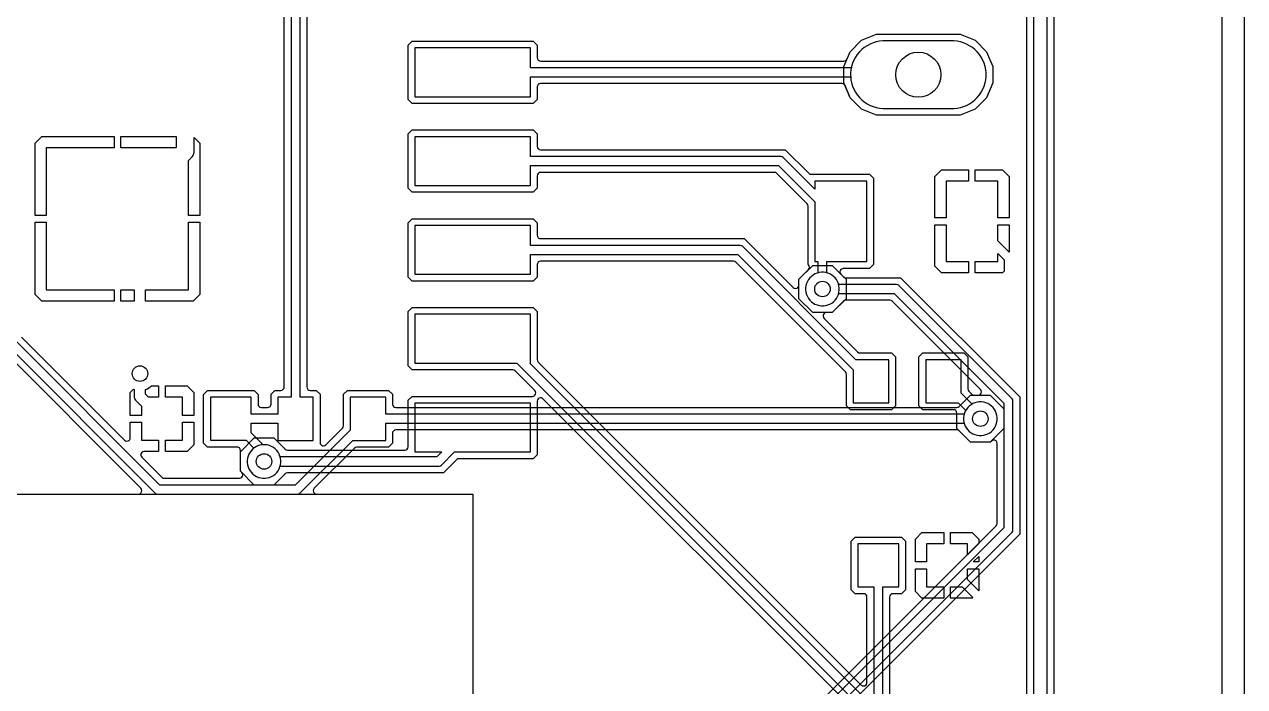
# Model space of a CAD drawing. Header units: millimetres. Extents: x 0 to 52.1, y 0 to 54.3.
# Drawn here: x 24.58 to 52.05, y 21.78 to 36.69 of the extents above; entities that cross this region are included whole.
import ezdxf

# ---------------------------------------------------------------- set-up
doc = ezdxf.new("R2010")
doc.units = ezdxf.units.MM

msp = doc.modelspace()

# ---------------------------------------------------------------- linework, layer by layer
at = {"layer": '16_copper'}
for points in [[(51.496, 0.514), (51.521, 0.531), (51.537, 0.557), (51.542, 0.584), (51.542, 53.696), (51.536, 53.726), (51.519, 53.751), (51.493, 53.767), (51.466, 53.772), (0.584, 53.772), (0.554, 53.766), (0.529, 53.749), (0.513, 53.723), (0.508, 53.696), (0.508, 0.584), (0.514, 0.554), (0.531, 0.529), (0.557, 0.513), (0.584, 0.508), (51.466, 0.508)], [(43.76, 34.646), (43.424, 34.785), (43.167, 35.042), (43.028, 35.378), (43.028, 35.742), (43.167, 36.078), (43.424, 36.335), (43.76, 36.474), (45.648, 36.474), (45.984, 36.335), (46.241, 36.078), (46.38, 35.742), (46.38, 35.378), (46.241, 35.042), (45.984, 34.785), (45.648, 34.646)], [(45.578, 34.805), (45.651, 34.82), (45.723, 34.842), (45.792, 34.87), (45.858, 34.906), (45.92, 34.947), (45.978, 34.995), (46.031, 35.048), (46.079, 35.106), (46.12, 35.168), (46.156, 35.234), (46.184, 35.303), (46.206, 35.375), (46.221, 35.448), (46.228, 35.523), (46.228, 35.597), (46.221, 35.672), (46.206, 35.745), (46.184, 35.817), (46.156, 35.886), (46.12, 35.952), (46.079, 36.014), (46.031, 36.072), (45.978, 36.125), (45.92, 36.173), (45.858, 36.214), (45.792, 36.25), (45.723, 36.278), (45.651, 36.3), (45.578, 36.315), (45.503, 36.322), (43.905, 36.322), (43.83, 36.315), (43.757, 36.3), (43.685, 36.278), (43.616, 36.25), (43.55, 36.214), (43.488, 36.173), (43.43, 36.125), (43.377, 36.072), (43.329, 36.014), (43.288, 35.952), (43.252, 35.886), (43.224, 35.817), (43.202, 35.745), (43.187, 35.672), (43.18, 35.597), (43.18, 35.523), (43.187, 35.448), (43.202, 35.375), (43.224, 35.303), (43.252, 35.234), (43.288, 35.168), (43.329, 35.106), (43.377, 35.048), (43.43, 34.995), (43.488, 34.947), (43.55, 34.906), (43.616, 34.87), (43.685, 34.842), (43.757, 34.82), (43.83, 34.805), (43.905, 34.798), (45.503, 34.798)], [(27.215, 27.889), (26.961, 27.889), (26.961, 28.403), (27.036, 28.478), (27.051, 28.472), (27.051, 28.298), (27.056, 28.273), (27.065, 28.25), (27.079, 28.229), (27.215, 28.094)], [(27.37, 28.298), (27.305, 28.363), (27.305, 28.472), (27.346, 28.489), (27.389, 28.514), (27.428, 28.544), (27.436, 28.552), (27.599, 28.552), (27.599, 28.298)], [(28.136, 27.889), (28.136, 28.298), (27.751, 28.298), (27.751, 28.552), (28.241, 28.552), (28.39, 28.403), (28.39, 27.889)], [(27.751, 27.074), (27.751, 27.328), (28.136, 27.328), (28.136, 27.737), (28.39, 27.737), (28.39, 27.223), (28.241, 27.074)]]:
    msp.add_lwpolyline(points, close=True, dxfattribs=at)
for points in [[(24.512, 29.649), (26.831, 27.331), (26.856, 27.314), (26.886, 27.309), (26.915, 27.315), (26.94, 27.333), (26.956, 27.359), (26.961, 27.385), (26.961, 27.737), (27.215, 27.737), (27.215, 27.328), (27.599, 27.328), (27.599, 27.074), (27.272, 27.074), (27.242, 27.068), (27.217, 27.051), (27.201, 27.025), (27.196, 26.995), (27.203, 26.966), (27.218, 26.944), (27.667, 26.494), (27.693, 26.477), (27.721, 26.472), (29.416, 26.472), (29.446, 26.478), (29.471, 26.495), (29.487, 26.521), (29.492, 26.55), (29.485, 26.58), (29.47, 26.602), (29.441, 26.63), (29.441, 27.099), (29.435, 27.129), (29.418, 27.154), (29.393, 27.17), (29.365, 27.175), (28.701, 27.175), (28.612, 27.265), (28.612, 28.361), (28.701, 28.451), (29.748, 28.451), (29.837, 28.361), (29.837, 28.143), (29.843, 28.113), (29.86, 28.088), (29.886, 28.072), (29.913, 28.067), (30.053, 28.067), (30.083, 28.073), (30.108, 28.09), (30.124, 28.116), (30.129, 28.143), (30.129, 28.363), (30.218, 28.452), (30.351, 28.452), (30.38, 28.458), (30.405, 28.476), (30.422, 28.501), (30.427, 28.529), (30.427, 42.948)], [(30.579, 42.856), (30.579, 28.3), (30.281, 28.3), (30.281, 27.915), (29.685, 27.915), (29.685, 28.298), (28.764, 28.298), (28.764, 27.328), (29.566, 27.328), (29.743, 27.151), (29.722, 27.135), (29.687, 27.1), (29.657, 27.061), (29.632, 27.018), (29.613, 26.972), (29.6, 26.924), (29.594, 26.875), (29.594, 26.825), (29.6, 26.776), (29.613, 26.728), (29.632, 26.682), (29.657, 26.64), (29.687, 26.6), (29.722, 26.565), (29.761, 26.535), (29.804, 26.51), (29.85, 26.491), (29.898, 26.478), (29.947, 26.472), (29.997, 26.472), (30.046, 26.478), (30.094, 26.491), (30.14, 26.51), (30.183, 26.535), (30.222, 26.565), (30.257, 26.6), (30.287, 26.64), (30.312, 26.682), (30.331, 26.728), (30.344, 26.776), (30.35, 26.825), (30.35, 26.875), (30.344, 26.924), (30.331, 26.972), (30.312, 27.018), (30.287, 27.061), (30.257, 27.1), (30.222, 27.135), (30.183, 27.165), (30.14, 27.19), (30.094, 27.209), (30.046, 27.222), (29.997, 27.228), (29.953, 27.228), (29.685, 27.496), (29.685, 27.711), (30.281, 27.711), (30.281, 27.326), (31.08, 27.326), (31.08, 28.3), (30.782, 28.3), (30.782, 42.8)], [(30.935, 42.706), (30.935, 28.529), (30.941, 28.499), (30.958, 28.474), (30.984, 28.457), (31.011, 28.452), (31.143, 28.452), (31.233, 28.363), (31.233, 27.278), (31.239, 27.248), (31.256, 27.223), (31.281, 27.206), (31.311, 27.201), (31.341, 27.208), (31.363, 27.224), (31.737, 27.598), (31.754, 27.623), (31.759, 27.652), (31.759, 28.363), (31.849, 28.452), (32.774, 28.452), (32.863, 28.363), (32.863, 28.143), (32.869, 28.113), (32.886, 28.088), (32.912, 28.072), (32.939, 28.067), (45.573, 28.067), (45.603, 28.073), (45.627, 28.089), (45.881, 28.344), (46.048, 28.344), (46.078, 28.35), (46.103, 28.367), (46.119, 28.392), (46.124, 28.422), (46.117, 28.452), (46.102, 28.474), (44.118, 30.458), (44.093, 30.474), (44.064, 30.48), (43.073, 30.48), (43.043, 30.474), (43.019, 30.458), (42.765, 30.203), (42.325, 30.203), (42.014, 30.514), (42.014, 30.954), (42.325, 31.265), (42.765, 31.265), (43.019, 31.01), (43.044, 30.994), (43.073, 30.988), (44.306, 30.988), (46.987, 28.307), (46.987, 25.212), (39.222, 17.446)], [(39.047, 17.487), (46.815, 25.255), (46.828, 25.278), (46.835, 25.304), (46.835, 28.215), (46.828, 28.241), (46.815, 28.264), (44.263, 30.815), (44.24, 30.829), (44.214, 30.836), (42.909, 30.836), (42.904, 30.856), (42.885, 30.902), (42.86, 30.945), (42.83, 30.984), (42.795, 31.019), (42.756, 31.049), (42.713, 31.074), (42.667, 31.093), (42.619, 31.106), (42.57, 31.112), (42.52, 31.112), (42.471, 31.106), (42.423, 31.093), (42.377, 31.074), (42.334, 31.049), (42.295, 31.019), (42.26, 30.984), (42.23, 30.945), (42.205, 30.902), (42.186, 30.856), (42.173, 30.808), (42.167, 30.759), (42.167, 30.709), (42.173, 30.66), (42.186, 30.612), (42.205, 30.566), (42.23, 30.523), (42.26, 30.484), (42.295, 30.449), (42.334, 30.419), (42.377, 30.394), (42.423, 30.375), (42.471, 30.362), (42.52, 30.356), (42.57, 30.356), (42.619, 30.362), (42.667, 30.375), (42.713, 30.394), (42.756, 30.419), (42.795, 30.449), (42.83, 30.484), (42.86, 30.523), (42.885, 30.566), (42.904, 30.612), (42.909, 30.632), (44.159, 30.632), (46.632, 28.16), (46.632, 25.359), (38.821, 17.548)], [(18.967, 26.116), (27.143, 26.116), (27.173, 26.122), (27.198, 26.139), (27.214, 26.165), (27.219, 26.195), (27.212, 26.224), (27.197, 26.246), (23.982, 29.461)], [(24.155, 29.504), (27.522, 26.137), (27.545, 26.123), (27.571, 26.116), (30.729, 26.116), (30.755, 26.123), (30.778, 26.137), (31.968, 27.326), (32.711, 27.326), (32.711, 27.711), (45.737, 27.711), (45.742, 27.691), (45.761, 27.645), (45.786, 27.602), (45.816, 27.563), (45.851, 27.528), (45.89, 27.498), (45.933, 27.473), (45.979, 27.454), (46.027, 27.441), (46.076, 27.435), (46.126, 27.435), (46.175, 27.441), (46.223, 27.454), (46.269, 27.473), (46.312, 27.498), (46.351, 27.528), (46.386, 27.563), (46.416, 27.602), (46.441, 27.645), (46.46, 27.691), (46.473, 27.739), (46.479, 27.788), (46.479, 27.838), (46.473, 27.887), (46.46, 27.935), (46.441, 27.981), (46.416, 28.024), (46.386, 28.063), (46.351, 28.098), (46.312, 28.128), (46.269, 28.153), (46.223, 28.172), (46.175, 28.185), (46.126, 28.191), (46.076, 28.191), (46.027, 28.185), (45.979, 28.172), (45.933, 28.153), (45.89, 28.128), (45.851, 28.098), (45.816, 28.063), (45.786, 28.024), (45.761, 27.981), (45.742, 27.935), (45.737, 27.915), (32.711, 27.915), (32.711, 28.3), (31.912, 28.3), (31.912, 27.557), (30.674, 26.319), (27.627, 26.319), (24.338, 29.609)], [(38.78, 17.723), (46.457, 25.4), (46.474, 25.425), (46.479, 25.454), (46.479, 27.257), (46.473, 27.287), (46.456, 27.312), (46.43, 27.328), (46.401, 27.333), (46.371, 27.326), (46.349, 27.311), (46.321, 27.282), (45.881, 27.282), (45.627, 27.537), (45.602, 27.553), (45.573, 27.559), (32.939, 27.559), (32.909, 27.553), (32.884, 27.536), (32.868, 27.51), (32.863, 27.483), (32.863, 27.263), (32.774, 27.174), (32.063, 27.174), (32.033, 27.168), (32.009, 27.151), (31.104, 26.246), (31.087, 26.221), (31.081, 26.191), (31.088, 26.162), (31.106, 26.137), (31.131, 26.121), (31.158, 26.116), (34.666, 26.116), (34.67, 26.116), (34.67, 26.116), (34.671, 26.11), (34.671, 19.119)]]:
    msp.add_lwpolyline(points, dxfattribs=at)
at = {"layer": '1_copper'}
for points in [[(51.496, 0.514), (51.521, 0.531), (51.537, 0.557), (51.542, 0.584), (51.542, 53.696), (51.536, 53.726), (51.519, 53.751), (51.493, 53.767), (51.466, 53.772), (0.584, 53.772), (0.554, 53.766), (0.529, 53.749), (0.513, 53.723), (0.508, 53.696), (0.508, 0.584), (0.514, 0.554), (0.531, 0.529), (0.557, 0.513), (0.584, 0.508), (51.466, 0.508)], [(43.76, 34.646), (43.424, 34.785), (43.167, 35.042), (43.054, 35.314), (43.037, 35.339), (43.012, 35.356), (42.984, 35.361), (36.199, 35.361), (36.169, 35.355), (36.144, 35.338), (36.128, 35.312), (36.122, 35.285), (36.122, 35.002), (36.033, 34.913), (33.307, 34.913), (33.218, 35.002), (33.218, 36.228), (33.307, 36.317), (36.033, 36.317), (36.122, 36.228), (36.122, 35.945), (36.128, 35.915), (36.146, 35.89), (36.171, 35.874), (36.199, 35.869), (43.029, 35.869), (43.059, 35.875), (43.084, 35.892), (43.1, 35.916), (43.167, 36.078), (43.424, 36.335), (43.76, 36.474), (45.648, 36.474), (45.984, 36.335), (46.241, 36.078), (46.38, 35.742), (46.38, 35.378), (46.241, 35.042), (45.984, 34.785), (45.648, 34.646)], [(45.578, 34.805), (45.651, 34.82), (45.723, 34.842), (45.792, 34.87), (45.858, 34.906), (45.92, 34.947), (45.978, 34.995), (46.031, 35.048), (46.079, 35.106), (46.12, 35.168), (46.156, 35.234), (46.184, 35.303), (46.206, 35.375), (46.221, 35.448), (46.228, 35.523), (46.228, 35.597), (46.221, 35.672), (46.206, 35.745), (46.184, 35.817), (46.156, 35.886), (46.12, 35.952), (46.079, 36.014), (46.031, 36.072), (45.978, 36.125), (45.92, 36.173), (45.858, 36.214), (45.792, 36.25), (45.723, 36.278), (45.651, 36.3), (45.578, 36.315), (45.503, 36.322), (43.905, 36.322), (43.83, 36.315), (43.757, 36.3), (43.685, 36.278), (43.616, 36.25), (43.55, 36.214), (43.488, 36.173), (43.43, 36.125), (43.377, 36.072), (43.329, 36.014), (43.288, 35.952), (43.252, 35.886), (43.224, 35.817), (43.202, 35.745), (43.196, 35.717), (35.97, 35.717), (35.97, 36.165), (33.37, 36.165), (33.37, 35.065), (35.97, 35.065), (35.97, 35.513), (43.181, 35.513), (43.187, 35.448), (43.202, 35.375), (43.224, 35.303), (43.252, 35.234), (43.288, 35.168), (43.329, 35.106), (43.377, 35.048), (43.43, 34.995), (43.488, 34.947), (43.55, 34.906), (43.616, 34.87), (43.685, 34.842), (43.757, 34.82), (43.83, 34.805), (43.905, 34.798), (45.503, 34.798)], [(24.816, 32.391), (24.816, 34.02), (24.965, 34.169), (26.594, 34.169), (26.594, 33.915), (25.07, 33.915), (25.07, 32.391)], [(26.746, 33.915), (26.746, 34.169), (27.991, 34.169), (27.991, 33.923), (27.983, 33.915)], [(28.374, 33.743), (28.389, 33.78), (28.397, 33.819), (28.397, 34.147), (28.524, 34.02), (28.524, 32.391), (28.27, 32.391), (28.27, 33.628), (28.352, 33.709)], [(43.177, 28.016), (43.087, 28.105), (43.087, 28.816), (43.081, 28.846), (43.065, 28.87), (40.597, 31.339), (40.571, 31.355), (40.543, 31.361), (36.199, 31.361), (36.169, 31.355), (36.144, 31.338), (36.128, 31.312), (36.122, 31.285), (36.122, 31.002), (36.033, 30.913), (33.307, 30.913), (33.218, 31.002), (33.218, 32.228), (33.307, 32.317), (36.033, 32.317), (36.122, 32.228), (36.122, 31.945), (36.128, 31.915), (36.146, 31.89), (36.171, 31.874), (36.199, 31.869), (40.785, 31.869), (41.884, 30.769), (41.91, 30.753), (41.939, 30.747), (41.969, 30.754), (41.994, 30.771), (42.01, 30.797), (42.014, 30.823), (42.014, 30.954), (42.232, 31.171), (42.249, 31.197), (42.254, 31.226), (42.248, 31.256), (42.232, 31.279), (42.224, 31.287), (42.224, 32.602), (42.218, 32.632), (42.201, 32.656), (41.519, 33.339), (41.493, 33.355), (41.465, 33.361), (36.199, 33.361), (36.169, 33.355), (36.144, 33.338), (36.128, 33.312), (36.122, 33.285), (36.122, 33.002), (36.033, 32.913), (33.307, 32.913), (33.218, 33.002), (33.218, 34.228), (33.307, 34.317), (36.033, 34.317), (36.122, 34.228), (36.122, 33.945), (36.128, 33.915), (36.146, 33.89), (36.171, 33.874), (36.199, 33.869), (41.707, 33.869), (42.235, 33.34), (42.261, 33.324), (42.289, 33.318), (43.604, 33.318), (43.693, 33.229), (43.693, 31.287), (43.604, 31.198), (43.015, 31.198), (42.986, 31.192), (42.961, 31.175), (42.944, 31.149), (42.939, 31.119), (42.946, 31.09), (42.962, 31.068), (43.076, 30.954), (43.076, 30.514), (42.765, 30.203), (42.634, 30.203), (42.605, 30.197), (42.58, 30.18), (42.563, 30.155), (42.558, 30.125), (42.565, 30.095), (42.58, 30.073), (43.337, 29.317), (43.362, 29.3), (43.391, 29.295), (44.102, 29.295), (44.191, 29.205), (44.191, 28.105), (44.102, 28.016)], [(35.97, 34.165), (33.37, 34.165), (33.37, 33.065), (35.97, 33.065), (35.97, 33.513), (41.559, 33.513), (42.376, 32.697), (42.376, 31.35), (42.443, 31.35), (42.443, 31.098), (42.423, 31.093), (42.377, 31.074), (42.334, 31.049), (42.295, 31.019), (42.26, 30.984), (42.23, 30.945), (42.205, 30.902), (42.186, 30.856), (42.173, 30.808), (42.167, 30.759), (42.167, 30.709), (42.173, 30.66), (42.186, 30.612), (42.205, 30.566), (42.23, 30.523), (42.26, 30.484), (42.295, 30.449), (42.334, 30.419), (42.377, 30.394), (42.423, 30.375), (42.471, 30.362), (42.52, 30.356), (42.57, 30.356), (42.619, 30.362), (42.667, 30.375), (42.713, 30.394), (42.756, 30.419), (42.795, 30.449), (42.83, 30.484), (42.86, 30.523), (42.885, 30.566), (42.904, 30.612), (42.917, 30.66), (42.923, 30.709), (42.923, 30.759), (42.917, 30.808), (42.904, 30.856), (42.885, 30.902), (42.86, 30.945), (42.83, 30.984), (42.795, 31.019), (42.756, 31.049), (42.713, 31.074), (42.667, 31.093), (42.647, 31.098), (42.647, 31.35), (43.541, 31.35), (43.541, 33.166), (42.376, 33.166), (42.376, 32.984), (41.664, 33.696), (41.641, 33.71), (41.615, 33.717), (35.97, 33.717)], [(45.073, 32.334), (45.073, 33.271), (45.222, 33.42), (45.833, 33.42), (45.833, 33.166), (45.327, 33.166), (45.327, 32.334)], [(46.492, 32.334), (46.492, 33.166), (45.985, 33.166), (45.985, 33.42), (46.597, 33.42), (46.746, 33.271), (46.746, 32.334)], [(24.965, 30.461), (24.816, 30.61), (24.816, 32.239), (25.07, 32.239), (25.07, 30.715), (26.594, 30.715), (26.594, 30.461)], [(27.305, 30.461), (27.305, 30.715), (28.27, 30.715), (28.27, 32.239), (28.524, 32.239), (28.524, 30.61), (28.375, 30.461)], [(40.719, 31.71), (40.693, 31.717), (35.97, 31.717), (35.97, 32.165), (33.37, 32.165), (33.37, 31.065), (35.97, 31.065), (35.97, 31.513), (40.637, 31.513), (43.24, 28.911), (43.24, 28.168), (44.038, 28.168), (44.038, 29.142), (43.296, 29.142), (40.742, 31.696)], [(45.222, 31.096), (45.073, 31.245), (45.073, 32.182), (45.327, 32.182), (45.327, 31.35), (45.833, 31.35), (45.833, 31.096)], [(46.492, 31.819), (46.492, 32.182), (46.746, 32.182), (46.746, 31.565)], [(45.985, 31.096), (45.985, 31.35), (46.492, 31.35), (46.492, 31.532), (46.634, 31.389), (46.634, 31.134), (46.597, 31.096)], [(26.746, 30.461), (26.746, 30.715), (27.051, 30.715), (27.051, 30.461)], [(45.881, 27.282), (45.57, 27.593), (45.57, 27.94), (45.564, 27.97), (45.547, 27.995), (45.522, 28.011), (45.494, 28.016), (44.807, 28.016), (44.718, 28.105), (44.718, 29.205), (44.807, 29.295), (45.732, 29.295), (45.821, 29.205), (45.821, 28.483), (45.827, 28.454), (45.844, 28.43), (45.907, 28.366), (45.933, 28.349), (45.961, 28.344), (46.321, 28.344), (46.632, 28.033), (46.632, 27.593), (46.321, 27.282)], [(46.175, 27.441), (46.223, 27.454), (46.269, 27.473), (46.312, 27.498), (46.351, 27.528), (46.386, 27.563), (46.416, 27.602), (46.441, 27.645), (46.46, 27.691), (46.473, 27.739), (46.479, 27.788), (46.479, 27.838), (46.473, 27.887), (46.46, 27.935), (46.441, 27.981), (46.416, 28.024), (46.386, 28.063), (46.351, 28.098), (46.312, 28.128), (46.269, 28.153), (46.223, 28.172), (46.175, 28.185), (46.126, 28.191), (46.076, 28.191), (46.027, 28.185), (45.979, 28.172), (45.933, 28.153), (45.915, 28.142), (45.669, 28.389), (45.669, 29.142), (44.87, 29.142), (44.87, 28.168), (45.602, 28.168), (45.772, 27.999), (45.761, 27.981), (45.742, 27.935), (45.729, 27.887), (45.723, 27.838), (45.723, 27.788), (45.729, 27.739), (45.742, 27.691), (45.761, 27.645), (45.786, 27.602), (45.816, 27.563), (45.851, 27.528), (45.89, 27.498), (45.933, 27.473), (45.979, 27.454), (46.027, 27.441), (46.076, 27.435), (46.126, 27.435)], [(33.967, 26.769), (34.264, 27.065), (35.97, 27.065), (35.97, 28.165), (33.37, 28.165), (33.37, 27.065), (33.976, 27.065), (33.863, 26.952), (30.336, 26.952), (30.331, 26.972), (30.312, 27.018), (30.287, 27.061), (30.257, 27.1), (30.222, 27.135), (30.183, 27.165), (30.14, 27.19), (30.094, 27.209), (30.046, 27.222), (29.997, 27.228), (29.947, 27.228), (29.898, 27.222), (29.85, 27.209), (29.804, 27.19), (29.761, 27.165), (29.722, 27.135), (29.687, 27.1), (29.657, 27.061), (29.632, 27.018), (29.613, 26.972), (29.6, 26.924), (29.594, 26.875), (29.594, 26.825), (29.6, 26.776), (29.613, 26.728), (29.632, 26.682), (29.657, 26.64), (29.687, 26.6), (29.722, 26.565), (29.761, 26.535), (29.804, 26.51), (29.85, 26.491), (29.898, 26.478), (29.947, 26.472), (29.997, 26.472), (30.046, 26.478), (30.094, 26.491), (30.14, 26.51), (30.183, 26.535), (30.222, 26.565), (30.257, 26.6), (30.287, 26.64), (30.312, 26.682), (30.331, 26.728), (30.336, 26.748), (33.918, 26.748), (33.944, 26.755)], [(44.637, 24.587), (44.637, 25.101), (44.786, 25.25), (45.275, 25.25), (45.275, 24.996), (44.891, 24.996), (44.891, 24.587)], [(45.812, 24.996), (45.428, 24.996), (45.428, 25.25), (45.917, 25.25), (46.066, 25.101), (46.066, 25.001), (45.812, 24.747)], [(45.94, 24.587), (46.066, 24.713), (46.066, 24.587)], [(44.786, 23.772), (44.637, 23.921), (44.637, 24.435), (44.891, 24.435), (44.891, 24.026), (45.275, 24.026), (45.275, 23.772)], [(45.812, 24.194), (45.812, 24.435), (46.066, 24.435), (46.066, 23.94)], [(45.428, 23.772), (45.428, 24.026), (45.693, 24.026), (45.932, 23.787), (45.917, 23.772)]]:
    msp.add_lwpolyline(points, close=True, dxfattribs=at)
for points in [[(47.602, 13.305), (47.602, 41.45), (47.597, 41.479), (47.585, 41.507), (47.568, 41.532), (46.437, 42.664), (46.437, 50.19), (46.431, 50.22), (46.419, 50.247), (46.403, 50.272), (45.194, 51.481), (45.169, 51.498), (45.141, 51.509), (45.112, 51.515), (8.795, 51.515)], [(22.504, 51.21), (45.034, 51.21), (46.132, 50.112), (46.132, 42.585), (46.138, 42.556), (46.149, 42.528), (46.166, 42.503), (47.298, 41.372), (47.298, 13.308)], [(47.755, 41.561), (47.755, 13.193)], [(47.145, 21.133), (47.145, 41.277)], [(43.079, 21.437), (36.252, 28.264), (36.227, 28.28), (36.197, 28.286), (36.168, 28.279), (36.143, 28.262), (36.127, 28.236), (36.122, 28.21), (36.122, 27.002), (36.033, 26.913), (34.358, 26.913), (34.329, 26.907), (34.304, 26.89), (34.01, 26.596), (30.5, 26.596), (30.47, 26.59), (30.446, 26.574), (30.192, 26.319), (29.752, 26.319), (29.441, 26.63), (29.441, 27.07), (29.752, 27.381), (30.192, 27.381), (30.446, 27.126), (30.471, 27.11), (30.5, 27.104), (33.141, 27.104), (33.171, 27.11), (33.196, 27.127), (33.212, 27.153), (33.218, 27.18), (33.218, 28.228), (33.307, 28.317), (36.015, 28.317), (36.044, 28.323), (36.069, 28.341), (36.086, 28.366), (36.091, 28.396), (36.084, 28.426), (36.069, 28.447), (35.626, 28.89), (35.6, 28.907), (35.572, 28.913), (33.307, 28.913), (33.218, 29.002), (33.218, 30.228), (33.307, 30.317), (36.033, 30.317), (36.122, 30.228), (36.122, 29.144), (36.128, 29.114), (36.145, 29.09), (43.418, 21.816), (43.444, 21.799), (43.473, 21.794), (43.503, 21.8), (43.528, 21.818), (43.544, 21.844), (43.548, 21.87), (43.548, 23.797), (43.542, 23.827), (43.525, 23.852), (43.5, 23.868), (43.472, 23.873), (43.279, 23.873), (43.19, 23.963), (43.19, 25.059), (43.279, 25.149), (44.326, 25.149), (44.415, 25.059), (44.415, 23.963), (44.326, 23.873), (44.133, 23.873), (44.103, 23.867), (44.078, 23.85), (44.062, 23.825), (44.056, 23.797), (44.056, 20.975)], [(43.437, 21.582), (35.954, 29.065), (35.97, 29.065), (35.97, 30.165), (33.37, 30.165), (33.37, 29.065), (35.667, 29.065), (43.254, 21.478)], [(18.967, 26.116), (34.666, 26.116), (34.67, 26.116), (34.67, 26.116), (34.671, 26.11), (34.671, 19.119)], [(43.904, 20.847), (43.904, 24.026), (44.263, 24.026), (44.263, 24.996), (43.342, 24.996), (43.342, 24.026), (43.701, 24.026), (43.701, 20.847)]]:
    msp.add_lwpolyline(points, dxfattribs=at)
at = {"layer": 'drills_PTH'}
msp.add_circle((44.704, 35.56), 0.508, dxfattribs=at)
at = {"layer": 'drills_via_1_16'}
for centre in [(42.545, 30.734), (27.178, 28.829), (46.101, 27.813), (29.972, 26.85)]:
    msp.add_circle(centre, 0.175, dxfattribs=at)
at = {"layer": 'outline'}
msp.add_lwpolyline([(0, 0), (52.05, 0), (52.05, 54.28), (0, 54.28), (0, 0)], close=True, dxfattribs=at)

doc.saveas('drawing.dxf')
